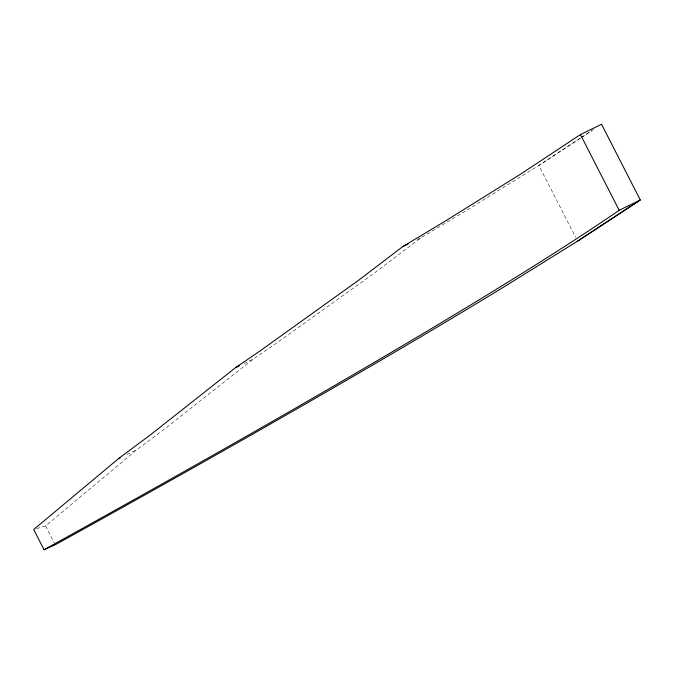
<?xml version="1.0" encoding="UTF-8"?>
<svg xmlns="http://www.w3.org/2000/svg" width="674" height="674" viewBox="0 0 674 674"><rect width="100%" height="100%" fill="white"/><g stroke="black" fill="none" stroke-linecap="round" stroke-linejoin="round"><path stroke-width="0.51" stroke-dasharray="3.37 2.53" d="M36.674 528.635L45.588 525.947L136.932 449.617L163.656 429.709L253.458 358.922L273.526 345.24L374.036 273.332L420.879 237.762L463.013 212.546L540.101 164.625L580.483 138.111M580.651 137.985L538.846 165.408L575.672 237.383M581.519 137.42L591.974 130.562M581.359 137.538L593.651 129.467M417.248 239.531L420.879 237.762M244.064 363.513L253.458 358.922M126.864 454.529L136.932 449.617M45.588 525.947L54.299 542.966"/><path stroke-width="1.01" d="M118.624 458.547L33.7 529.528L44.037 549.723L55.217 544.761A1860.257 84.385 -27.1 0 0 501.759 288.27L578.848 240.34L640.3 199.993L601.553 124.277L580.432 134.581L521.145 173.774L445.994 220.668L402.715 246.617L358.61 280.258L259.591 351.264L235.605 367.633L150.841 434.536L118.624 458.547L120.452 457.654M577.593 241.124L640.3 199.993L619.179 210.305A1808.03 82.017 -27.1 0 1 44.037 549.723M402.715 246.617L408.166 243.963M235.605 367.633L239.363 365.805M580.432 134.581L619.179 210.305"/></g></svg>
